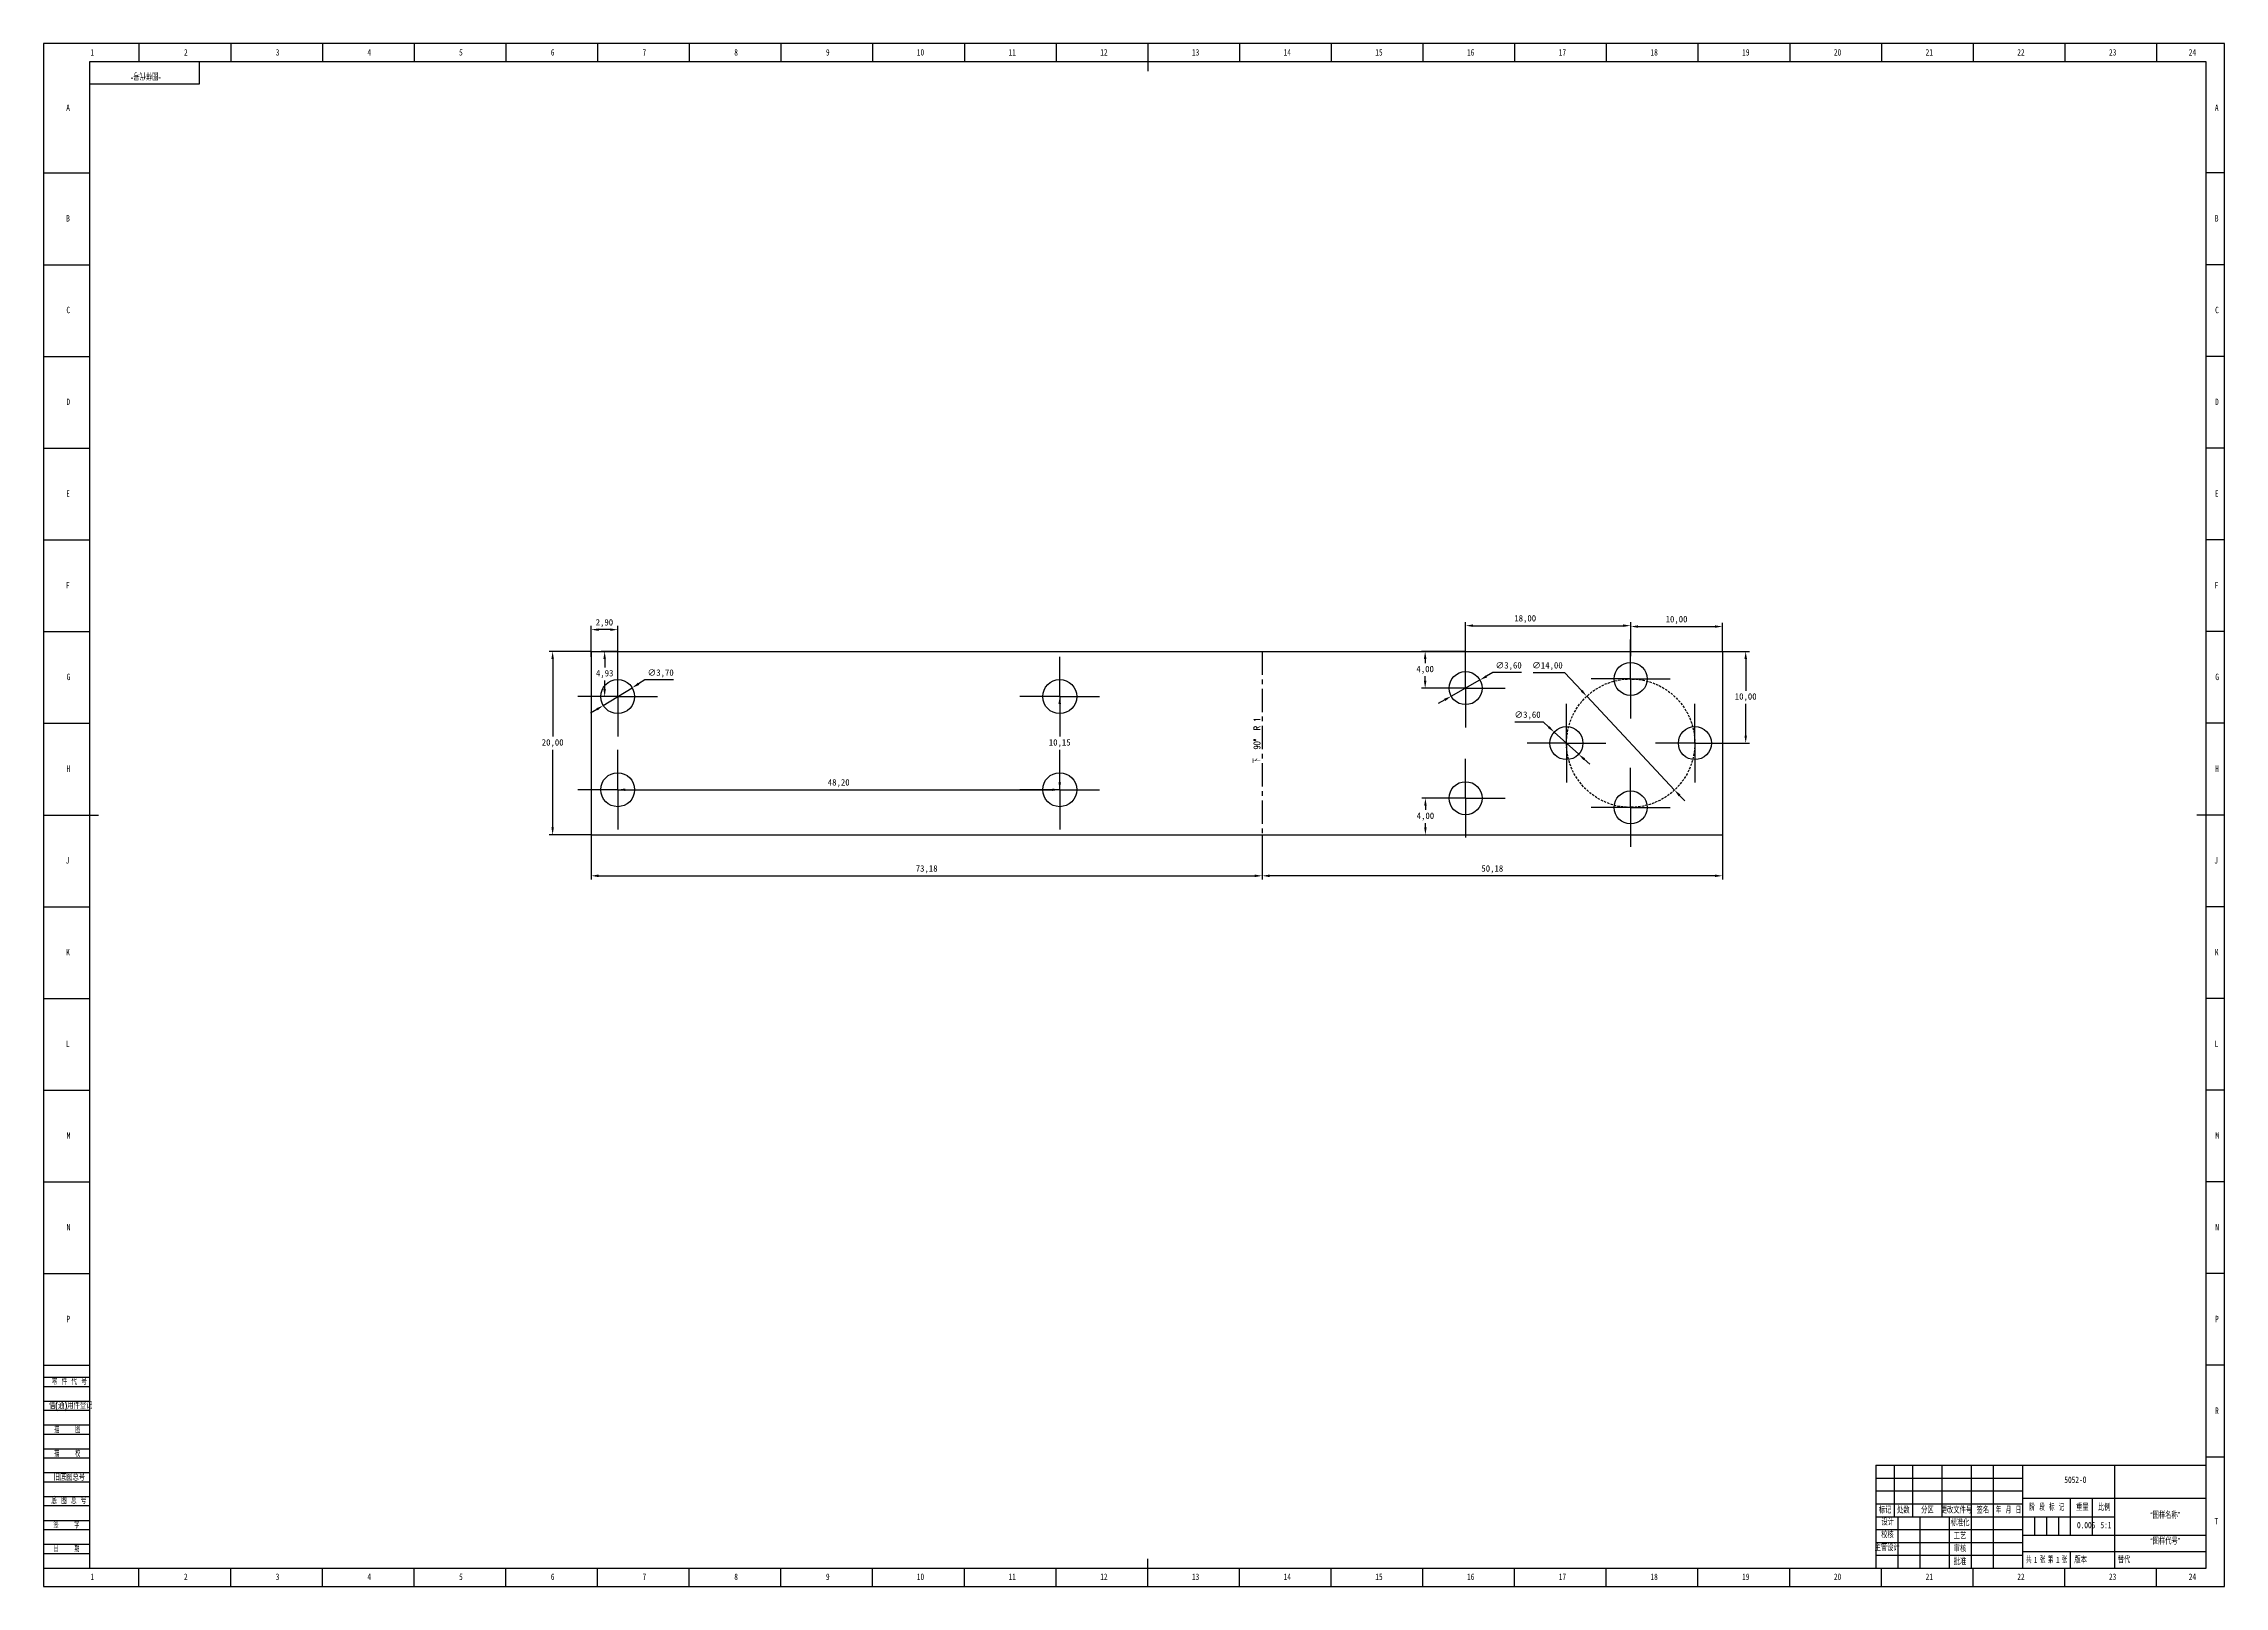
# Model space of a CAD drawing. Header units: millimetres. Extents: x 0 to 238, y 0 to 168.
import ezdxf

# ---------------------------------------------------------------- set-up
doc = ezdxf.new("R2010")
doc.units = ezdxf.units.MM
doc.header["$LTSCALE"] = 0.2
doc.header["$PDSIZE"] = -1
doc.linetypes.add('CENTERX2', pattern=[20.32, 12.7, -2.54, 2.54, -2.54])
doc.linetypes.add('HIDDEN', pattern=[1.905, 1.27, -0.635])
for name, color, linetype in [('10', 7, 'Continuous'), ('5', 7, 'Continuous'), ('9', 7, 'Continuous'), ('SLD-0', 7, 'Continuous')]:
    doc.layers.add(name, color=color, linetype=linetype)
doc.styles.add('SLDTEXTSTYLE0', font='TXT', dxfattribs={"width": 0.7, "bigfont": 'bigfont'})
doc.styles.add('SLDTEXTSTYLE1', font='TXT', dxfattribs={"width": 0.6, "bigfont": 'bigfont'})
doc.styles.add('SLDTEXTSTYLE2', font='TXT', dxfattribs={"width": 0.614286, "bigfont": 'bigfont'})
doc.styles.add('SLDTEXTSTYLE3', font='TXT', dxfattribs={"width": 0.62, "bigfont": 'bigfont'})
doc.styles.add('SLDTEXTSTYLE4', font='TXT', dxfattribs={"width": 0.566667, "bigfont": 'bigfont'})
doc.styles.add('SLDTEXTSTYLE5', font='TXT', dxfattribs={"width": 0.7})
doc.styles.add('SLDTEXTSTYLE6', font='TXT', dxfattribs={"width": 0.609091, "bigfont": 'bigfont'})
doc.dimstyles.new('ISO-25', dxfattribs={"dimtxt": 2.5, "dimasz": 2.5, "dimexe": 1.25, "dimexo": 0.625, "dimtad": 1, "dimtxsty": 'Standard', "dimcen": 2.5, "dimadec": 0, "dimazin": 0, "dimtfac": 1, "dimtmove": 0, "dimatfit": 3, "dimfxl": 1, "dimarcsym": 0})

# ---------------------------------------------------------------- blocks, each defined once
blk = doc.blocks.new('SW_CENTERMARKSYMBOL_0')
at = {"layer": '10', "color": 0}
for p, q in [((0, 2.5), (0, 4.3)), ((0, 0), (0, 2.5)), ((-2.5, 0), (-4.3, 0)), ((0, 0), (-2.5, 0)), ((0, 0), (0, -2.5)), ((0, 0), (2.5, 0)), ((2.5, 0), (4.3, 0)), ((0, -2.5), (0, -4.3))]:
    blk.add_line(p, q, dxfattribs=at)
blk = doc.blocks.new('SW_CENTERMARKSYMBOL_1')
at = {"layer": '10', "color": 0}
for p, q in [((0, 2.5), (0, 4.3)), ((0, 0), (0, 2.5)), ((-2.5, 0), (-4.3, 0)), ((0, 0), (-2.5, 0)), ((0, 0), (0, -2.5)), ((0, 0), (2.5, 0)), ((2.5, 0), (4.3, 0)), ((0, -2.5), (0, -4.3))]:
    blk.add_line(p, q, dxfattribs=at)
blk = doc.blocks.new('SW_CENTERMARKSYMBOL_2')
at = {"layer": '10', "color": 0}
for p, q in [((0, 2.5), (0, 4.3)), ((0, 0), (0, 2.5)), ((-2.5, 0), (-4.3, 0)), ((0, 0), (-2.5, 0)), ((0, 0), (0, -2.5)), ((0, 0), (2.5, 0)), ((2.5, 0), (4.3, 0)), ((0, -2.5), (0, -4.3))]:
    blk.add_line(p, q, dxfattribs=at)
blk = doc.blocks.new('SW_CENTERMARKSYMBOL_3')
at = {"layer": '10', "color": 0}
for p, q in [((0, 2.5), (0, 4.3)), ((0, 0), (0, 2.5)), ((-2.5, 0), (-4.3, 0)), ((0, 0), (-2.5, 0)), ((0, 0), (0, -2.5)), ((0, 0), (2.5, 0)), ((2.5, 0), (4.3, 0)), ((0, -2.5), (0, -4.3))]:
    blk.add_line(p, q, dxfattribs=at)
blk = doc.blocks.new('SW_CENTERMARKSYMBOL_4')
at = {"layer": '10', "color": 0}
for p, q in [((0, 2.5), (0, 4.3)), ((0, 0), (0, 2.5)), ((-2.5, 0), (-4.3, 0)), ((0, 0), (-2.5, 0)), ((0, 0), (0, -2.5)), ((0, 0), (2.5, 0)), ((2.5, 0), (4.3, 0)), ((0, -2.5), (0, -4.3))]:
    blk.add_line(p, q, dxfattribs=at)
blk = doc.blocks.new('SW_CENTERMARKSYMBOL_5')
at = {"layer": '10', "color": 0}
for p, q in [((0, 2.5), (0, 4.3)), ((0, 0), (0, 2.5)), ((-2.5, 0), (-4.3, 0)), ((0, 0), (-2.5, 0)), ((0, 0), (0, -2.5)), ((0, 0), (2.5, 0)), ((2.5, 0), (4.3, 0)), ((0, -2.5), (0, -4.3))]:
    blk.add_line(p, q, dxfattribs=at)
blk = doc.blocks.new('SW_CENTERMARKSYMBOL_6')
at = {"layer": '10', "color": 0}
for p, q in [((0, 2.5), (0, 4.35)), ((0, 0), (0, 2.5)), ((-2.5, 0), (-4.35, 0)), ((0, 0), (-2.5, 0)), ((0, 0), (0, -2.5)), ((0, 0), (2.5, 0)), ((2.5, 0), (4.35, 0)), ((0, -2.5), (0, -4.35))]:
    blk.add_line(p, q, dxfattribs=at)
blk = doc.blocks.new('SW_CENTERMARKSYMBOL_7')
at = {"layer": '10', "color": 0}
for p, q in [((0, 2.5), (0, 4.35)), ((0, 0), (0, 2.5)), ((-2.5, 0), (-4.35, 0)), ((0, 0), (-2.5, 0)), ((0, 0), (0, -2.5)), ((0, 0), (2.5, 0)), ((2.5, 0), (4.35, 0)), ((0, -2.5), (0, -4.35))]:
    blk.add_line(p, q, dxfattribs=at)
blk = doc.blocks.new('SW_CENTERMARKSYMBOL_8')
at = {"layer": '10', "color": 0}
for p, q in [((0, 2.5), (0, 4.35)), ((0, 0), (0, 2.5)), ((-2.5, 0), (-4.35, 0)), ((0, 0), (-2.5, 0)), ((0, 0), (0, -2.5)), ((0, 0), (2.5, 0)), ((2.5, 0), (4.35, 0)), ((0, -2.5), (0, -4.35))]:
    blk.add_line(p, q, dxfattribs=at)
blk = doc.blocks.new('SW_CENTERMARKSYMBOL_9')
at = {"layer": '10', "color": 0}
for p, q in [((0, 2.5), (0, 4.35)), ((0, 0), (0, 2.5)), ((-2.5, 0), (-4.35, 0)), ((0, 0), (-2.5, 0)), ((0, 0), (0, -2.5)), ((0, 0), (2.5, 0)), ((2.5, 0), (4.35, 0)), ((0, -2.5), (0, -4.35))]:
    blk.add_line(p, q, dxfattribs=at)
blk = doc.blocks.new('SW_CENTERMARKSYMBOL_10')
at = {"layer": '10', "color": 0}
for p, q in [((0, 2.5), (0, 4.3)), ((0, 0), (0, 2.5)), ((-2.5, 0), (-4.3, 0)), ((0, 0), (-2.5, 0)), ((0, 0), (0, -2.5)), ((0, 0), (2.5, 0)), ((2.5, 0), (4.3, 0)), ((0, -2.5), (0, -4.3))]:
    blk.add_line(p, q, dxfattribs=at)
blk = doc.blocks.new('SW_CENTERMARKSYMBOL_11')
at = {"layer": '10', "color": 0}
for p, q in [((0, 2.5), (0, 4.3)), ((0, 0), (0, 2.5)), ((-2.5, 0), (-4.3, 0)), ((0, 0), (-2.5, 0)), ((0, 0), (0, -2.5)), ((0, 0), (2.5, 0)), ((2.5, 0), (4.3, 0)), ((0, -2.5), (0, -4.3))]:
    blk.add_line(p, q, dxfattribs=at)
blk = doc.blocks.new('SW_CENTERMARKSYMBOL_12')
at = {"layer": '10', "color": 0}
for p, q in [((0, 2.5), (0, 4.3)), ((0, 0), (0, 2.5)), ((-2.5, 0), (-4.3, 0)), ((0, 0), (-2.5, 0)), ((0, 0), (0, -2.5)), ((0, 0), (2.5, 0)), ((2.5, 0), (4.3, 0)), ((0, -2.5), (0, -4.3))]:
    blk.add_line(p, q, dxfattribs=at)
blk = doc.blocks.new('SW_CENTERMARKSYMBOL_13')
at = {"layer": '10', "color": 0}
for p, q in [((0, 2.5), (0, 4.3)), ((0, 0), (0, 2.5)), ((-2.5, 0), (-4.3, 0)), ((0, 0), (-2.5, 0)), ((0, 0), (0, -2.5)), ((0, 0), (2.5, 0)), ((2.5, 0), (4.3, 0)), ((0, -2.5), (0, -4.3))]:
    blk.add_line(p, q, dxfattribs=at)
blk = doc.blocks.new('SW_CENTERMARKSYMBOL_14')
at = {"layer": '10', "color": 0}
for p, q in [((0, 2.5), (0, 4.3)), ((0, 0), (0, 2.5)), ((-2.5, 0), (-4.3, 0)), ((0, 0), (-2.5, 0)), ((0, 0), (0, -2.5)), ((0, 0), (2.5, 0)), ((2.5, 0), (4.3, 0)), ((0, -2.5), (0, -4.3))]:
    blk.add_line(p, q, dxfattribs=at)
blk = doc.blocks.new('SW_CENTERMARKSYMBOL_15')
at = {"layer": '10', "color": 0}
for p, q in [((0, 2.5), (0, 4.3)), ((0, 0), (0, 2.5)), ((-2.5, 0), (-4.3, 0)), ((0, 0), (-2.5, 0)), ((0, 0), (0, -2.5)), ((0, 0), (2.5, 0)), ((2.5, 0), (4.3, 0)), ((0, -2.5), (0, -4.3))]:
    blk.add_line(p, q, dxfattribs=at)
blk = doc.blocks.new('SW_CENTERMARKSYMBOL_16')
at = {"layer": '10', "color": 0}
for p, q in [((0, 2.5), (0, 4.35)), ((0, 0), (0, 2.5)), ((-2.5, 0), (-4.35, 0)), ((0, 0), (-2.5, 0)), ((0, 0), (0, -2.5)), ((0, 0), (2.5, 0)), ((2.5, 0), (4.35, 0)), ((0, -2.5), (0, -4.35))]:
    blk.add_line(p, q, dxfattribs=at)
blk = doc.blocks.new('SW_CENTERMARKSYMBOL_17')
at = {"layer": '10', "color": 0}
for p, q in [((0, 2.5), (0, 4.35)), ((0, 0), (0, 2.5)), ((-2.5, 0), (-4.35, 0)), ((0, 0), (-2.5, 0)), ((0, 0), (0, -2.5)), ((0, 0), (2.5, 0)), ((2.5, 0), (4.35, 0)), ((0, -2.5), (0, -4.35))]:
    blk.add_line(p, q, dxfattribs=at)
blk = doc.blocks.new('SW_CENTERMARKSYMBOL_18')
at = {"layer": '10', "color": 0}
for p, q in [((0, 2.5), (0, 4.35)), ((0, 0), (0, 2.5)), ((-2.5, 0), (-4.35, 0)), ((0, 0), (-2.5, 0)), ((0, 0), (0, -2.5)), ((0, 0), (2.5, 0)), ((2.5, 0), (4.35, 0)), ((0, -2.5), (0, -4.35))]:
    blk.add_line(p, q, dxfattribs=at)
blk = doc.blocks.new('SW_CENTERMARKSYMBOL_19')
at = {"layer": '10', "color": 0}
for p, q in [((0, 2.5), (0, 4.35)), ((0, 0), (0, 2.5)), ((-2.5, 0), (-4.35, 0)), ((0, 0), (-2.5, 0)), ((0, 0), (0, -2.5)), ((0, 0), (2.5, 0)), ((2.5, 0), (4.35, 0)), ((0, -2.5), (0, -4.35))]:
    blk.add_line(p, q, dxfattribs=at)
blk = doc.blocks.new('*D21')
at = {"color": 0, "lineweight": -2, "transparency": 16777216}
for p, q in [((59.7, 101.93), (55.11, 101.93)), ((55.51, 101.12), (55.51, 92.65)), ((55.51, 82.75), (55.51, 91.22)), ((59.7, 81.93), (55.11, 81.93))]:
    blk.add_line(p, q, dxfattribs=at)
at = {"color": 0, "transparency": 16777216}
for points in [[(55.37, 101.12), (55.64, 101.12), (55.51, 101.93)], [(55.37, 82.75), (55.64, 82.75), (55.51, 81.93)]]:
    blk.add_solid(points, dxfattribs=at)
at = {"layer": 'Defpoints', "color": 0, "transparency": 16777216}
for p in [(59.7, 101.93), (55.51, 81.93), (59.7, 81.93)]:
    blk.add_point(p, dxfattribs=at)
at = {"color": 0, "transparency": 16777216, "insert": (55.51, 91.93), "char_height": 0.7, "attachment_point": 5}
blk.add_mtext('20,00', dxfattribs=at)
blk = doc.blocks.new('*D22')
at = {"color": 0, "lineweight": -2, "transparency": 16777216}
for p, q in [((59.7, 81.93), (59.7, 77.07)), ((132.88, 81.93), (132.88, 77.07)), ((60.52, 77.47), (132.06, 77.47))]:
    blk.add_line(p, q, dxfattribs=at)
at = {"color": 0, "transparency": 16777216}
for points in [[(60.52, 77.61), (60.52, 77.33), (59.7, 77.47)], [(132.06, 77.61), (132.06, 77.33), (132.88, 77.47)]]:
    blk.add_solid(points, dxfattribs=at)
at = {"layer": 'Defpoints', "color": 0, "transparency": 16777216}
for p in [(59.7, 81.93), (132.88, 81.93), (132.88, 77.47)]:
    blk.add_point(p, dxfattribs=at)
at = {"color": 0, "transparency": 16777216, "insert": (96.29, 78.18), "char_height": 0.7, "attachment_point": 5}
blk.add_mtext('73,18', dxfattribs=at)
blk = doc.blocks.new('*D23')
at = {"color": 0, "lineweight": -2, "transparency": 16777216}
for p, q in [((132.88, 81.93), (132.88, 77.07)), ((183.06, 81.93), (183.06, 77.07)), ((182.24, 77.47), (133.69, 77.47))]:
    blk.add_line(p, q, dxfattribs=at)
at = {"color": 0, "transparency": 16777216}
for points in [[(133.69, 77.61), (133.69, 77.33), (132.88, 77.47)], [(182.24, 77.61), (182.24, 77.33), (183.06, 77.47)]]:
    blk.add_solid(points, dxfattribs=at)
at = {"layer": 'Defpoints', "color": 0, "transparency": 16777216}
for p in [(132.88, 81.93), (183.06, 81.93), (132.88, 77.47)]:
    blk.add_point(p, dxfattribs=at)
at = {"color": 0, "transparency": 16777216, "insert": (157.97, 78.18), "char_height": 0.7, "attachment_point": 5}
blk.add_mtext('50,18', dxfattribs=at)
blk = doc.blocks.new('*D24')
at = {"color": 0, "lineweight": -2, "transparency": 16777216}
for p, q in [((160.41, 94.24), (163.51, 94.24)), ((163.51, 94.24), (164.12, 93.69)), ((167.39, 90.72), (164.72, 93.14)), ((167.99, 90.18), (168.6, 89.63))]:
    blk.add_line(p, q, dxfattribs=at)
at = {"color": 0, "transparency": 16777216}
for points in [[(164.21, 93.79), (164.03, 93.59), (164.72, 93.14)], [(168.09, 90.28), (167.9, 90.08), (167.39, 90.72)]]:
    blk.add_solid(points, dxfattribs=at)
at = {"layer": 'Defpoints', "color": 0, "transparency": 16777216}
for p in [(164.72, 93.14), (167.39, 90.72)]:
    blk.add_point(p, dxfattribs=at)
at = {"color": 0, "transparency": 16777216, "insert": (161.81, 94.95), "char_height": 0.7, "attachment_point": 5}
blk.add_mtext('∅3,60', dxfattribs=at)
blk = doc.blocks.new('*D25')
at = {"color": 0, "lineweight": -2, "transparency": 16777216}
for p, q in [((153.49, 97.05), (156.62, 98.82)), ((158.04, 99.62), (157.33, 99.22)), ((161.15, 99.62), (158.04, 99.62)), ((152.78, 96.65), (152.07, 96.25))]:
    blk.add_line(p, q, dxfattribs=at)
at = {"color": 0, "transparency": 16777216}
for points in [[(157.27, 99.34), (157.4, 99.1), (156.62, 98.82)], [(152.71, 96.77), (152.85, 96.53), (153.49, 97.05)]]:
    blk.add_solid(points, dxfattribs=at)
at = {"layer": 'Defpoints', "color": 0, "transparency": 16777216}
for p in [(156.62, 98.82), (153.49, 97.05)]:
    blk.add_point(p, dxfattribs=at)
at = {"color": 0, "transparency": 16777216, "insert": (159.75, 100.33), "char_height": 0.7, "attachment_point": 5}
blk.add_mtext('∅3,60', dxfattribs=at)
blk = doc.blocks.new('*D26')
at = {"color": 0, "lineweight": -2, "transparency": 16777216}
for p, q in [((162.41, 99.62), (165.86, 99.62)), ((165.86, 99.62), (167.72, 97.64)), ((177.84, 86.82), (168.27, 97.04)), ((178.4, 86.23), (178.95, 85.63))]:
    blk.add_line(p, q, dxfattribs=at)
at = {"color": 0, "transparency": 16777216}
for points in [[(167.82, 97.73), (167.62, 97.55), (168.27, 97.04)], [(178.5, 86.32), (178.3, 86.13), (177.84, 86.82)]]:
    blk.add_solid(points, dxfattribs=at)
at = {"layer": 'Defpoints', "color": 0, "transparency": 16777216}
for p in [(168.27, 97.04), (177.84, 86.82)]:
    blk.add_point(p, dxfattribs=at)
at = {"color": 0, "transparency": 16777216, "insert": (163.98, 100.33), "char_height": 0.7, "attachment_point": 5}
blk.add_mtext('∅14,00', dxfattribs=at)
blk = doc.blocks.new('*D27')
at = {"color": 0, "lineweight": -2, "transparency": 16777216}
for p, q in [((169.36, 101.93), (186, 101.93)), ((185.6, 101.12), (185.6, 97.65)), ((185.6, 92.75), (185.6, 96.22)), ((184.36, 91.93), (186, 91.93))]:
    blk.add_line(p, q, dxfattribs=at)
at = {"color": 0, "transparency": 16777216}
for points in [[(185.47, 101.12), (185.74, 101.12), (185.6, 101.93)], [(185.47, 92.75), (185.74, 92.75), (185.6, 91.93)]]:
    blk.add_solid(points, dxfattribs=at)
at = {"layer": 'Defpoints', "color": 0, "transparency": 16777216}
for p in [(169.36, 101.93), (185.6, 101.93), (184.36, 91.93)]:
    blk.add_point(p, dxfattribs=at)
at = {"color": 0, "transparency": 16777216, "insert": (185.6, 96.93), "char_height": 0.7, "attachment_point": 5}
blk.add_mtext('10,00', dxfattribs=at)
blk = doc.blocks.new('*D28')
at = {"color": 0, "lineweight": -2, "transparency": 16777216}
for p, q in [((155.06, 101.93), (150.25, 101.93)), ((150.65, 101.12), (150.65, 100.65)), ((155.06, 97.93), (150.25, 97.93)), ((150.65, 98.75), (150.65, 99.22))]:
    blk.add_line(p, q, dxfattribs=at)
at = {"color": 0, "transparency": 16777216}
for points in [[(150.51, 101.12), (150.79, 101.12), (150.65, 101.93)], [(150.51, 98.75), (150.79, 98.75), (150.65, 97.93)]]:
    blk.add_solid(points, dxfattribs=at)
at = {"layer": 'Defpoints', "color": 0, "transparency": 16777216}
for p in [(150.65, 101.93), (155.06, 101.93), (155.06, 97.93)]:
    blk.add_point(p, dxfattribs=at)
at = {"color": 0, "transparency": 16777216, "insert": (150.65, 99.93), "char_height": 0.7, "attachment_point": 5}
blk.add_mtext('4,00', dxfattribs=at)
blk = doc.blocks.new('*D29')
at = {"color": 0, "lineweight": -2, "transparency": 16777216}
for p, q in [((155.06, 102.23), (155.06, 105.14)), ((155.87, 104.74), (172.24, 104.74)), ((173.06, 102.33), (173.06, 105.14))]:
    blk.add_line(p, q, dxfattribs=at)
at = {"color": 0, "transparency": 16777216}
for points in [[(155.87, 104.88), (155.87, 104.61), (155.06, 104.74)], [(172.24, 104.88), (172.24, 104.61), (173.06, 104.74)]]:
    blk.add_solid(points, dxfattribs=at)
at = {"layer": 'Defpoints', "color": 0, "transparency": 16777216}
for p in [(173.06, 104.74), (173.06, 102.33), (155.06, 102.23)]:
    blk.add_point(p, dxfattribs=at)
at = {"color": 0, "transparency": 16777216, "insert": (161.56, 105.46), "char_height": 0.7, "attachment_point": 5}
blk.add_mtext('18,00', dxfattribs=at)
blk = doc.blocks.new('*D30')
at = {"color": 0, "lineweight": -2, "transparency": 16777216}
for p, q in [((61.02, 96.04), (64.18, 97.97)), ((65.57, 98.82), (64.87, 98.4)), ((68.68, 98.82), (65.57, 98.82)), ((60.33, 95.62), (59.63, 95.19))]:
    blk.add_line(p, q, dxfattribs=at)
at = {"color": 0, "transparency": 16777216}
for points in [[(64.8, 98.52), (64.95, 98.28), (64.18, 97.97)], [(60.25, 95.73), (60.4, 95.5), (61.02, 96.04)]]:
    blk.add_solid(points, dxfattribs=at)
at = {"layer": 'Defpoints', "color": 0, "transparency": 16777216}
for p in [(64.18, 97.97), (61.02, 96.04)]:
    blk.add_point(p, dxfattribs=at)
at = {"color": 0, "transparency": 16777216, "insert": (67.28, 99.54), "char_height": 0.7, "attachment_point": 5}
blk.add_mtext('∅3,70', dxfattribs=at)
blk = doc.blocks.new('*D31')
at = {"color": 0, "lineweight": -2, "transparency": 16777216}
for p, q in [((59.7, 101.36), (59.7, 104.71)), ((62.6, 101.36), (62.6, 104.71)), ((61.78, 104.31), (60.52, 104.31))]:
    blk.add_line(p, q, dxfattribs=at)
at = {"color": 0, "transparency": 16777216}
for points in [[(60.52, 104.44), (60.52, 104.17), (59.7, 104.31)], [(61.78, 104.44), (61.78, 104.17), (62.6, 104.31)]]:
    blk.add_solid(points, dxfattribs=at)
at = {"layer": 'Defpoints', "color": 0, "transparency": 16777216}
for p in [(59.7, 104.31), (59.7, 101.36), (62.6, 101.36)]:
    blk.add_point(p, dxfattribs=at)
at = {"color": 0, "transparency": 16777216, "insert": (61.15, 105.02), "char_height": 0.7, "attachment_point": 5}
blk.add_mtext('2,90', dxfattribs=at)
blk = doc.blocks.new('*D32')
at = {"color": 0, "lineweight": -2, "transparency": 16777216}
for p, q in [((62.6, 101.93), (60.78, 101.93)), ((61.18, 101.12), (61.18, 100.18)), ((61.18, 97.82), (61.18, 98.76)), ((62.6, 97.01), (60.78, 97.01))]:
    blk.add_line(p, q, dxfattribs=at)
at = {"color": 0, "transparency": 16777216}
for points in [[(61.04, 101.12), (61.31, 101.12), (61.18, 101.93)], [(61.04, 97.82), (61.31, 97.82), (61.18, 97.01)]]:
    blk.add_solid(points, dxfattribs=at)
at = {"layer": 'Defpoints', "color": 0, "transparency": 16777216}
for p in [(61.18, 101.93), (62.6, 101.93), (62.6, 97.01)]:
    blk.add_point(p, dxfattribs=at)
at = {"color": 0, "transparency": 16777216, "insert": (61.18, 99.47), "char_height": 0.7, "attachment_point": 5}
blk.add_mtext('4,93', dxfattribs=at)
blk = doc.blocks.new('*D33')
at = {"color": 0, "lineweight": -2, "transparency": 16777216}
for p, q in [((110.8, 97.01), (110.4, 97.01)), ((110.8, 96.19), (110.8, 92.65)), ((110.8, 87.67), (110.8, 91.22)), ((110.8, 86.86), (110.4, 86.86))]:
    blk.add_line(p, q, dxfattribs=at)
at = {"color": 0, "transparency": 16777216}
for points in [[(110.66, 96.19), (110.94, 96.19), (110.8, 97.01)], [(110.66, 87.67), (110.94, 87.67), (110.8, 86.86)]]:
    blk.add_solid(points, dxfattribs=at)
at = {"layer": 'Defpoints', "color": 0, "transparency": 16777216}
for p in [(110.8, 97.01), (110.8, 86.86), (110.8, 86.86)]:
    blk.add_point(p, dxfattribs=at)
at = {"color": 0, "transparency": 16777216, "insert": (110.8, 91.93), "char_height": 0.7, "attachment_point": 5}
blk.add_mtext('10,15', dxfattribs=at)
blk = doc.blocks.new('*D34')
at = {"color": 0, "lineweight": -2, "transparency": 16777216}
for p, q in [((62.6, 86.86), (62.6, 86.46)), ((63.42, 86.86), (109.98, 86.86)), ((110.8, 86.86), (110.8, 86.46))]:
    blk.add_line(p, q, dxfattribs=at)
at = {"color": 0, "transparency": 16777216}
for points in [[(63.42, 86.99), (63.42, 86.72), (62.6, 86.86)], [(109.98, 86.99), (109.98, 86.72), (110.8, 86.86)]]:
    blk.add_solid(points, dxfattribs=at)
at = {"layer": 'Defpoints', "color": 0, "transparency": 16777216}
for p in [(62.6, 86.86), (110.8, 86.86), (110.8, 86.86)]:
    blk.add_point(p, dxfattribs=at)
at = {"color": 0, "transparency": 16777216, "insert": (86.7, 87.57), "char_height": 0.7, "attachment_point": 5}
blk.add_mtext('48,20', dxfattribs=at)
blk = doc.blocks.new('*D35')
at = {"color": 0, "lineweight": -2, "transparency": 16777216}
for p, q in [((173.06, 101.43), (173.06, 105.05)), ((173.87, 104.65), (182.24, 104.65)), ((183.06, 101.93), (183.06, 105.05))]:
    blk.add_line(p, q, dxfattribs=at)
at = {"color": 0, "transparency": 16777216}
for points in [[(173.87, 104.78), (173.87, 104.51), (173.06, 104.65)], [(182.24, 104.78), (182.24, 104.51), (183.06, 104.65)]]:
    blk.add_solid(points, dxfattribs=at)
at = {"layer": 'Defpoints', "color": 0, "transparency": 16777216}
for p in [(183.06, 104.65), (173.06, 101.43), (183.06, 101.93)]:
    blk.add_point(p, dxfattribs=at)
at = {"color": 0, "transparency": 16777216, "insert": (178.06, 105.36), "char_height": 0.7, "attachment_point": 5}
blk.add_mtext('10,00', dxfattribs=at)
blk = doc.blocks.new('*D36')
at = {"color": 0, "lineweight": -2, "transparency": 16777216}
for p, q in [((150.76, 85.93), (150.28, 85.93)), ((150.68, 85.12), (150.68, 84.65)), ((145.76, 81.93), (151.08, 81.93)), ((150.68, 82.75), (150.68, 83.22))]:
    blk.add_line(p, q, dxfattribs=at)
at = {"color": 0, "transparency": 16777216}
for points in [[(150.54, 85.12), (150.81, 85.12), (150.68, 85.93)], [(150.54, 82.75), (150.81, 82.75), (150.68, 81.93)]]:
    blk.add_solid(points, dxfattribs=at)
at = {"layer": 'Defpoints', "color": 0, "transparency": 16777216}
for p in [(150.76, 85.93), (145.76, 81.93), (150.68, 81.93)]:
    blk.add_point(p, dxfattribs=at)
at = {"color": 0, "transparency": 16777216, "insert": (150.68, 83.93), "char_height": 0.7, "attachment_point": 5}
blk.add_mtext('4,00', dxfattribs=at)

msp = doc.modelspace()

# ---------------------------------------------------------------- linework, layer by layer
at = {"color": 7, "linetype": 'Continuous', "lineweight": 30}
for p, q in [((59.7, 101.933), (59.7, 81.933)), ((59.7, 101.933), (183.057, 101.933)), ((183.057, 101.933), (183.057, 81.933)), ((59.7, 81.933), (183.057, 81.933))]:
    msp.add_line(p, q, dxfattribs=at)
at = {"color": 7, "linetype": 'CENTERX2'}
msp.add_line((132.878, 101.933), (132.878, 81.933), dxfattribs=at)
at = {"color": 7, "linetype": 'Continuous', "lineweight": 25}
for centre, radius in [((173.057, 98.933), 1.8), ((62.6, 97.008), 1.85), ((110.8, 97.008), 1.85), ((155.057, 97.933), 1.8), ((166.057, 91.933), 1.8), ((180.057, 91.933), 1.8), ((62.6, 86.858), 1.85), ((110.8, 86.858), 1.85), ((155.057, 85.933), 1.8), ((173.057, 84.933), 1.8)]:
    msp.add_circle(centre, radius, dxfattribs=at)
at = {"linetype": 'HIDDEN'}
msp.add_circle((173.057, 91.933), 7, dxfattribs=at)
at = {"layer": '5', "color": 7}
for p, q in [((237.8, 168.2), (0, 168.2)), ((0, 168.2), (0, 0)), ((237.8, 0), (237.8, 168.2)), ((0, 22.8), (5, 22.8)), ((0, 21.8), (5, 21.8)), ((0, 20.2), (5, 20.2)), ((0, 19.2), (5, 19.2)), ((0, 17.6), (5, 17.6)), ((0, 16.6), (5, 16.6)), ((0, 15), (5, 15)), ((0, 14), (5, 14)), ((0, 12.4), (5, 12.4)), ((0, 11.4), (5, 11.4)), ((0, 9.8), (5, 9.8)), ((199.8, 11.8), (215.8, 11.8)), ((199.8, 10.4), (215.8, 10.4)), ((0, 8.8), (5, 8.8)), ((0, 7.2), (5, 7.2)), ((217.1, 7.6), (217.1, 5.6)), ((218.4, 7.6), (218.4, 5.6)), ((219.7, 7.6), (219.7, 5.6)), ((0, 6.2), (5, 6.2)), ((0, 4.6), (5, 4.6)), ((0, 3.6), (5, 3.6)), ((0, 0), (237.8, 0))]:
    msp.add_line(p, q, dxfattribs=at)
at = {"layer": '5'}
for p, q in [((10.4, 168.2), (10.4, 166.21)), ((20.4, 168.2), (20.4, 166.21)), ((30.4, 168.2), (30.4, 166.21)), ((40.4, 168.2), (40.4, 166.21)), ((50.4, 168.2), (50.4, 166.21)), ((60.4, 168.2), (60.4, 166.21)), ((70.4, 168.2), (70.4, 166.21)), ((80.4, 168.2), (80.4, 166.21)), ((90.4, 168.2), (90.4, 166.21)), ((100.4, 168.2), (100.4, 166.21)), ((110.4, 168.2), (110.4, 166.21)), ((130.4, 168.2), (130.4, 166.21)), ((140.4, 168.2), (140.4, 166.21)), ((150.4, 168.2), (150.4, 166.21)), ((160.4, 168.2), (160.4, 166.21)), ((170.4, 168.2), (170.4, 166.21)), ((180.4, 168.2), (180.4, 166.21)), ((190.4, 168.2), (190.4, 166.21)), ((200.4, 168.2), (200.4, 166.21)), ((210.4, 168.2), (210.4, 166.21)), ((220.4, 168.2), (220.4, 166.21)), ((230.4, 168.2), (230.4, 166.21)), ((0, 154.1), (5, 154.1)), ((237.8, 154.1), (235.8, 154.1)), ((0, 144.1), (5, 144.1)), ((237.8, 144.1), (235.8, 144.1)), ((0, 134.1), (5, 134.1)), ((237.8, 134.1), (235.8, 134.1)), ((0, 124.1), (5, 124.1)), ((237.8, 124.1), (235.8, 124.1)), ((0, 114.1), (5, 114.1)), ((237.8, 114.1), (235.8, 114.1)), ((0, 104.1), (5, 104.1)), ((237.8, 104.1), (235.8, 104.1)), ((0, 94.1), (5, 94.1)), ((237.8, 94.1), (235.8, 94.1)), ((0, 74.1), (5, 74.1)), ((237.8, 74.1), (235.8, 74.1)), ((0, 64.1), (5, 64.1)), ((237.8, 64.1), (235.8, 64.1)), ((0, 54.1), (5, 54.1)), ((237.8, 54.1), (235.8, 54.1)), ((0, 44.1), (5, 44.1)), ((237.8, 44.1), (235.8, 44.1)), ((0, 34.1), (5, 34.1)), ((237.8, 34.1), (235.8, 34.1)), ((0, 24.1), (5, 24.1)), ((237.8, 24.1), (235.8, 24.1)), ((237.8, 14.1), (235.8, 14.1)), ((10.4, 0), (10.4, 2)), ((20.4, 0), (20.4, 2)), ((30.4, 0), (30.4, 2)), ((40.4, 0), (40.4, 2)), ((50.4, 0), (50.4, 2)), ((60.4, 0), (60.4, 2)), ((70.4, 0), (70.4, 2)), ((80.4, 0), (80.4, 2)), ((90.4, 0), (90.4, 2)), ((100.4, 0), (100.4, 2)), ((110.4, 0), (110.4, 2)), ((130.4, 0), (130.4, 2)), ((140.4, 0), (140.4, 2)), ((150.4, 0), (150.4, 2)), ((160.4, 0), (160.4, 2)), ((170.4, 0), (170.4, 2)), ((180.4, 0), (180.4, 2)), ((190.4, 0), (190.4, 2)), ((200.4, 0), (200.4, 2)), ((210.4, 0), (210.4, 2)), ((220.4, 0), (220.4, 2)), ((230.4, 0), (230.4, 2))]:
    msp.add_line(p, q, dxfattribs=at)
at = {"layer": '5', "lineweight": 25}
for p, q in [((120.4, 168.2), (120.4, 165.2)), ((0, 84.1), (6, 84.1)), ((237.8, 84.1), (234.8, 84.1)), ((120.4, 0), (120.4, 3)), ((221, 3.796), (221, 2))]:
    msp.add_line(p, q, dxfattribs=at)
at = {"layer": '5', "color": 7, "lineweight": 25}
for p, q in [((235.8, 166.21), (5, 166.21)), ((5, 166.21), (5, 2)), ((17, 163.8), (17, 166.2)), ((235.8, 2), (235.8, 166.21)), ((5, 163.8), (17, 163.8)), ((199.8, 13.2), (235.8, 13.2)), ((199.8, 13.2), (199.8, 2)), ((201.8, 13.2), (201.8, 7.6)), ((203.8, 13.2), (203.8, 7.6)), ((207, 13.2), (207, 7.6)), ((210.2, 13.2), (210.2, 2)), ((212.6, 13.2), (212.6, 2)), ((215.8, 13.2), (215.8, 2)), ((225.8, 13.2), (225.8, 7.6)), ((215.8, 9.6), (235.8, 9.6)), ((221, 9.6), (221, 5.6)), ((223.4, 9.6), (223.4, 5.6)), ((199.8, 9), (215.8, 9)), ((199.8, 7.6), (225.8, 7.6)), ((202.2, 7.6), (202.2, 2)), ((204.6, 7.6), (204.6, 2)), ((207.8, 7.6), (207.8, 2)), ((225.8, 7.6), (225.8, 2)), ((199.8, 6.2), (215.8, 6.2)), ((199.8, 4.8), (215.8, 4.8)), ((215.8, 5.6), (235.8, 5.6)), ((199.8, 3.4), (215.8, 3.4)), ((215.801, 3.796), (235.8, 3.796)), ((0, 2), (235.8, 2))]:
    msp.add_line(p, q, dxfattribs=at)

# ---------------------------------------------------------------- block references
at = {"layer": '10'}
for name, p in [('SW_CENTERMARKSYMBOL_1', (173.057, 98.933)), ('SW_CENTERMARKSYMBOL_11', (173.057, 98.933)), ('SW_CENTERMARKSYMBOL_6', (62.6, 97.008)), ('SW_CENTERMARKSYMBOL_16', (62.6, 97.008)), ('SW_CENTERMARKSYMBOL_9', (110.8, 97.008)), ('SW_CENTERMARKSYMBOL_19', (110.8, 97.008)), ('SW_CENTERMARKSYMBOL_5', (155.057, 97.933)), ('SW_CENTERMARKSYMBOL_15', (155.057, 97.933)), ('SW_CENTERMARKSYMBOL_0', (166.057, 91.933)), ('SW_CENTERMARKSYMBOL_10', (166.057, 91.933)), ('SW_CENTERMARKSYMBOL_2', (180.057, 91.933)), ('SW_CENTERMARKSYMBOL_12', (180.057, 91.933)), ('SW_CENTERMARKSYMBOL_7', (62.6, 86.858)), ('SW_CENTERMARKSYMBOL_17', (62.6, 86.858)), ('SW_CENTERMARKSYMBOL_8', (110.8, 86.858)), ('SW_CENTERMARKSYMBOL_18', (110.8, 86.858)), ('SW_CENTERMARKSYMBOL_4', (155.057, 85.933)), ('SW_CENTERMARKSYMBOL_14', (155.057, 85.933)), ('SW_CENTERMARKSYMBOL_3', (173.057, 84.933)), ('SW_CENTERMARKSYMBOL_13', (173.057, 84.933))]:
    msp.add_blockref(name, p, dxfattribs=at)

# ---------------------------------------------------------------- texts
at = {"color": 7, "linetype": 'Continuous', "lineweight": 0, "insert": (131.967, 92.217), "char_height": 0.7, "attachment_point": 2, "rotation": 90, "style": 'SLDTEXTSTYLE6'}
msp.add_mtext('下  90°  R 1', dxfattribs=at)
at = {"layer": '10', "char_height": 0.7}
for s, insert, attachment_point, style in [('1', (5.309, 167.599), 2, 'SLDTEXTSTYLE5'), ('2', (15.509, 167.599), 2, 'SLDTEXTSTYLE5'), ('3', (25.509, 167.599), 2, 'SLDTEXTSTYLE5'), ('4', (35.509, 167.599), 2, 'SLDTEXTSTYLE5'), ('5', (45.509, 167.599), 2, 'SLDTEXTSTYLE5'), ('6', (55.509, 167.599), 2, 'SLDTEXTSTYLE5'), ('7', (65.509, 167.599), 2, 'SLDTEXTSTYLE5'), ('8', (75.509, 167.599), 2, 'SLDTEXTSTYLE5'), ('9', (85.509, 167.599), 2, 'SLDTEXTSTYLE5'), ('10', (95.618, 167.599), 2, 'SLDTEXTSTYLE5'), ('11', (105.618, 167.599), 2, 'SLDTEXTSTYLE5'), ('12', (115.618, 167.599), 2, 'SLDTEXTSTYLE5'), ('13', (125.618, 167.599), 2, 'SLDTEXTSTYLE5'), ('14', (135.618, 167.599), 2, 'SLDTEXTSTYLE5'), ('15', (145.618, 167.599), 2, 'SLDTEXTSTYLE5'), ('16', (155.618, 167.599), 2, 'SLDTEXTSTYLE5'), ('17', (165.618, 167.599), 2, 'SLDTEXTSTYLE5'), ('18', (175.618, 167.599), 2, 'SLDTEXTSTYLE5'), ('19', (185.618, 167.599), 2, 'SLDTEXTSTYLE5'), ('20', (195.618, 167.599), 2, 'SLDTEXTSTYLE5'), ('21', (205.618, 167.599), 2, 'SLDTEXTSTYLE5'), ('22', (215.618, 167.599), 2, 'SLDTEXTSTYLE5'), ('23', (225.618, 167.599), 2, 'SLDTEXTSTYLE5'), ('24', (234.318, 167.599), 2, 'SLDTEXTSTYLE5'), ('A', (2.664, 161.557), 2, 'SLDTEXTSTYLE5'), ('A', (236.964, 161.557), 2, 'SLDTEXTSTYLE5'), ('B', (2.664, 149.499), 2, 'SLDTEXTSTYLE5'), ('B', (236.964, 149.499), 2, 'SLDTEXTSTYLE5'), ('C', (2.685, 139.507), 2, 'SLDTEXTSTYLE5'), ('C', (236.985, 139.507), 2, 'SLDTEXTSTYLE5'), ('D', (2.686, 129.499), 2, 'SLDTEXTSTYLE5'), ('D', (236.986, 129.499), 2, 'SLDTEXTSTYLE5'), ('E', (2.664, 119.507), 2, 'SLDTEXTSTYLE5'), ('E', (236.964, 119.507), 2, 'SLDTEXTSTYLE5'), ('F', (2.645, 109.499), 2, 'SLDTEXTSTYLE5'), ('F', (236.945, 109.499), 2, 'SLDTEXTSTYLE5'), ('G', (2.708, 99.507), 2, 'SLDTEXTSTYLE5'), ('G', (237.008, 99.507), 2, 'SLDTEXTSTYLE5'), ('H', (2.686, 89.499), 2, 'SLDTEXTSTYLE5'), ('H', (236.986, 89.499), 2, 'SLDTEXTSTYLE5'), ('J', (2.603, 79.507), 2, 'SLDTEXTSTYLE5'), ('J', (236.903, 79.507), 2, 'SLDTEXTSTYLE5'), ('K', (2.664, 69.499), 2, 'SLDTEXTSTYLE5'), ('K', (236.964, 69.499), 2, 'SLDTEXTSTYLE5'), ('L', (2.636, 59.507), 2, 'SLDTEXTSTYLE5'), ('L', (236.936, 59.507), 2, 'SLDTEXTSTYLE5'), ('M', (2.719, 49.499), 2, 'SLDTEXTSTYLE5'), ('M', (237.019, 49.499), 2, 'SLDTEXTSTYLE5'), ('N', (2.71, 39.507), 2, 'SLDTEXTSTYLE5'), ('N', (237.01, 39.507), 2, 'SLDTEXTSTYLE5'), ('P', (2.689, 29.499), 2, 'SLDTEXTSTYLE5'), ('P', (236.989, 29.499), 2, 'SLDTEXTSTYLE5'), ('R', (236.986, 19.507), 2, 'SLDTEXTSTYLE5'), ('5052-O', (221.552, 11.972), 2, 'SLDTEXTSTYLE5'), ('“图样名称”', (231.346, 8.102), 2, 'SLDTEXTSTYLE0'), ('T', (236.931, 7.449), 2, 'SLDTEXTSTYLE5'), ('校核', (201.055, 5.971), 2, 'SLDTEXTSTYLE0'), ('0.006', (222.729, 7.032), 2, 'SLDTEXTSTYLE5'), ('“图样代号”', (231.347, 5.273), 2, 'SLDTEXTSTYLE0'), ('主管设计', (201.025, 4.566), 2, 'SLDTEXTSTYLE0'), ('1', (217.022, 3.238), 1, 'SLDTEXTSTYLE5'), ('1', (219.427, 3.238), 1, 'SLDTEXTSTYLE5'), ('1', (5.309, 1.399), 2, 'SLDTEXTSTYLE5'), ('2', (15.509, 1.399), 2, 'SLDTEXTSTYLE5'), ('3', (25.509, 1.399), 2, 'SLDTEXTSTYLE5'), ('4', (35.509, 1.399), 2, 'SLDTEXTSTYLE5'), ('5', (45.509, 1.399), 2, 'SLDTEXTSTYLE5'), ('6', (55.509, 1.399), 2, 'SLDTEXTSTYLE5'), ('7', (65.509, 1.399), 2, 'SLDTEXTSTYLE5'), ('8', (75.509, 1.399), 2, 'SLDTEXTSTYLE5'), ('9', (85.509, 1.399), 2, 'SLDTEXTSTYLE5'), ('10', (95.618, 1.399), 2, 'SLDTEXTSTYLE5'), ('11', (105.618, 1.399), 2, 'SLDTEXTSTYLE5'), ('12', (115.618, 1.399), 2, 'SLDTEXTSTYLE5'), ('13', (125.618, 1.399), 2, 'SLDTEXTSTYLE5'), ('14', (135.618, 1.399), 2, 'SLDTEXTSTYLE5'), ('15', (145.618, 1.399), 2, 'SLDTEXTSTYLE5'), ('16', (155.618, 1.399), 2, 'SLDTEXTSTYLE5'), ('17', (165.618, 1.399), 2, 'SLDTEXTSTYLE5'), ('18', (175.618, 1.399), 2, 'SLDTEXTSTYLE5'), ('19', (185.618, 1.399), 2, 'SLDTEXTSTYLE5'), ('20', (195.618, 1.399), 2, 'SLDTEXTSTYLE5'), ('21', (205.618, 1.399), 2, 'SLDTEXTSTYLE5'), ('22', (215.618, 1.399), 2, 'SLDTEXTSTYLE5'), ('23', (225.618, 1.399), 2, 'SLDTEXTSTYLE5'), ('24', (234.318, 1.399), 2, 'SLDTEXTSTYLE5')]:
    msp.add_mtext(s, dxfattribs=dict(at, insert=insert, attachment_point=attachment_point, style=style))
at = {"layer": '10', "color": 7, "insert": (222.125, 3.238), "char_height": 0.7, "attachment_point": 2, "style": 'SLDTEXTSTYLE0'}
msp.add_mtext('版本', dxfattribs=at)
at = {"layer": '9', "color": 7, "char_height": 0.7}
for s, insert, attachment_point, style in [('零 件 代 号', (0.896, 22.672), 1, 'SLDTEXTSTYLE2'), ('借(通)用件登记', (0.587, 20.055), 1, 'SLDTEXTSTYLE0'), ('描    图', (2.582, 17.435), 2, 'SLDTEXTSTYLE4'), ('描    校', (2.582, 14.827), 2, 'SLDTEXTSTYLE4'), ('旧底图总号', (1.092, 12.24), 1, 'SLDTEXTSTYLE0'), ('底 图 总 号', (0.842, 9.687), 1, 'SLDTEXTSTYLE2'), ('标记', (200.805, 8.661), 2, 'SLDTEXTSTYLE0'), ('设计', (201.085, 7.353), 2, 'SLDTEXTSTYLE0'), ('处数', (202.79, 8.661), 2, 'SLDTEXTSTYLE0'), ('分区', (205.418, 8.661), 2, 'SLDTEXTSTYLE0'), ('更改文件号', (208.587, 8.661), 2, 'SLDTEXTSTYLE0'), ('标准化', (208.971, 7.272), 2, 'SLDTEXTSTYLE0'), ('签名', (211.464, 8.661), 2, 'SLDTEXTSTYLE0'), ('年 月 日', (214.256, 8.661), 2, 'SLDTEXTSTYLE3'), ('阶 段 标 记', (218.443, 8.962), 2, 'SLDTEXTSTYLE2'), ('重量', (222.315, 8.962), 2, 'SLDTEXTSTYLE0'), ('比例', (224.692, 8.962), 2, 'SLDTEXTSTYLE0'), ('签    字', (2.494, 7.039), 2, 'SLDTEXTSTYLE4'), ('工艺', (208.971, 5.846), 2, 'SLDTEXTSTYLE0'), ('日    期', (2.494, 4.447), 2, 'SLDTEXTSTYLE4'), ('批准', (208.971, 3.043), 2, 'SLDTEXTSTYLE0'), ('审核', (208.971, 4.45), 2, 'SLDTEXTSTYLE0'), ('共  张', (217.233, 3.238), 2, 'SLDTEXTSTYLE1'), ('第  张', (219.611, 3.238), 2, 'SLDTEXTSTYLE1')]:
    msp.add_mtext(s, dxfattribs=dict(at, insert=insert, attachment_point=attachment_point, style=style))
at = {"layer": 'SLD-0', "insert": (11.151, 164.348), "char_height": 0.7, "attachment_point": 2, "rotation": 180, "style": 'SLDTEXTSTYLE0'}
msp.add_mtext('“图样代号”', dxfattribs=at)
at = {"layer": 'SLD-0', "char_height": 0.7}
for s, insert, attachment_point, style in [('5:1', (224.887, 7.032), 2, 'SLDTEXTSTYLE5'), ('替代', (226.17, 3.238), 1, 'SLDTEXTSTYLE0')]:
    msp.add_mtext(s, dxfattribs=dict(at, insert=insert, attachment_point=attachment_point, style=style))

# ---------------------------------------------------------------- dimensions: what is measured, and where the dimension line sits
for base, p1, p2, picture, middle in [((59.7, 104.306), (62.6, 101.358), (59.7, 101.358), '*D31', (61.15, 105.019)), ((183.057, 104.648), (173.057, 101.433), (183.057, 101.933), '*D35', (178.057, 105.361)), ((110.8, 86.858), (62.6, 86.858), (110.8, 86.858), '*D34', (86.7, 87.571)), ((132.878, 77.47), (59.7, 81.933), (132.878, 81.933), '*D22', (96.289, 78.183)), ((132.878, 77.47), (183.057, 81.933), (132.878, 81.933), '*D23', (157.967, 78.183))]:
    dim = msp.add_linear_dim(base=base, p1=p1, p2=p2, dimstyle='ISO-25', override={"dimtxt": 0.7, "dimasz": 0.816, "dimexe": 0.4, "dimexo": 0, "dimgap": 0.3048, "dimtih": 1, "dimtoh": 1, "dimzin": 0, "dimadec": 2, "dimtzin": 0})
    dim.commit()
    dim.dimension.update_dxf_attribs({"geometry": picture, "text_midpoint": middle})
dim = msp.add_linear_dim(base=(173.057, 104.743), p1=(155.057, 102.233), p2=(173.057, 102.333), dimstyle='ISO-25', override={"dimtxt": 0.7, "dimasz": 0.816, "dimexe": 0.4, "dimexo": 0, "dimgap": 0.3048, "dimtih": 1, "dimtoh": 1, "dimzin": 0, "dimadec": 2, "dimtzin": 0})
dim.commit()
dim.dimension.update_dxf_attribs({"geometry": '*D29', "text_midpoint": (161.557, 104.743), "dimtype": 160})
for base, p1, p2, picture, middle in [((55.507, 81.933), (59.7, 101.933), (59.7, 81.933), '*D21', (55.507, 91.933)), ((61.17563535, 101.933306063), (62.600343707, 97.008306063), (62.600343707, 101.933306063), '*D32', (61.17563535, 99.470806063)), ((150.651, 101.933), (155.057, 97.933), (155.057, 101.933), '*D28', (150.651, 99.933)), ((110.8, 86.858), (110.8, 97.008), (110.8, 86.858), '*D33', (110.8, 91.933))]:
    dim = msp.add_linear_dim(base=base, p1=p1, p2=p2, angle=90, dimstyle='ISO-25', override={"dimtxt": 0.7, "dimasz": 0.816, "dimexe": 0.4, "dimexo": 0, "dimgap": 0.3048, "dimtih": 1, "dimtoh": 1, "dimzin": 0, "dimadec": 2, "dimtzin": 0})
    dim.commit()
    dim.dimension.update_dxf_attribs({"geometry": picture, "text_midpoint": middle})
for p1, p2, picture, middle in [((61.022, 96.043), (64.179, 97.973), '*D30', (67.276, 98.825)), ((153.489, 97.048), (156.624, 98.818), '*D25', (159.75, 99.621)), ((177.839, 86.822), (168.274, 97.045), '*D26', (163.984, 99.621)), ((167.39, 90.724), (164.723, 93.142), '*D24', (161.809, 94.239))]:
    dim = msp.add_diameter_dim_2p(p1=p1, p2=p2, dimstyle='ISO-25', override={"dimtxt": 0.7, "dimasz": 0.816, "dimexe": 0.4, "dimexo": 0, "dimgap": 0.3048, "dimtih": 1, "dimtoh": 1, "dimzin": 0, "dimadec": 2, "dimtzin": 0})
    dim.commit()
    dim.dimension.update_dxf_attribs({"geometry": picture, "text_midpoint": middle, "dimtype": 163})
for base, p1, p2, picture, middle in [((185.602, 101.933), (184.357, 91.933), (169.357, 101.933), '*D27', (185.602, 96.933)), ((150.677, 81.933), (150.757, 85.933), (145.757, 81.933), '*D36', (150.677, 83.933))]:
    dim = msp.add_linear_dim(base=base, p1=p1, p2=p2, angle=90, dimstyle='ISO-25', override={"dimtxt": 0.7, "dimasz": 0.816, "dimexe": 0.4, "dimexo": 0, "dimgap": 0.3048, "dimtih": 1, "dimtoh": 1, "dimzin": 0, "dimadec": 2, "dimtzin": 0})
    dim.commit()
    dim.dimension.update_dxf_attribs({"geometry": picture, "text_midpoint": middle, "dimtype": 160})

doc.saveas('drawing.dxf')
